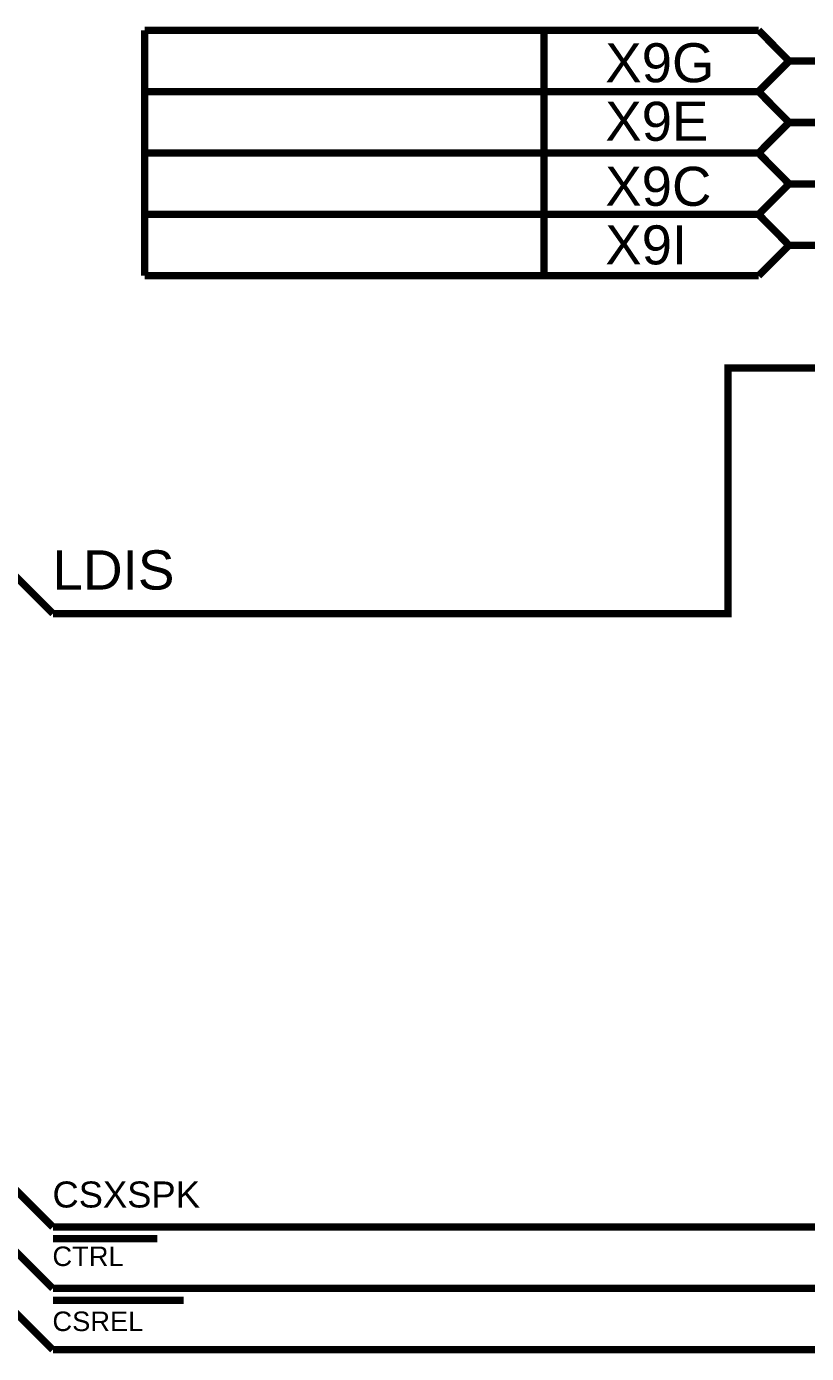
# Model space of a CAD drawing. Header units: millimetres. Extents: x -2024 to 917, y -725 to 13.
# Drawn here: x 600.9 to 632.7, y -313.9 to -259.9 of the extents above; entities that cross this region are included whole.
import ezdxf

# ---------------------------------------------------------------- set-up
doc = ezdxf.new("R2010")
doc.units = ezdxf.units.MM
doc.layers.add('Sheet', color=255, linetype='Continuous')
doc.styles.get("Standard").update_dxf_attribs({"font": 'arial.ttf'})

msp = doc.modelspace()

# ---------------------------------------------------------------- linework, layer by layer
at = {"layer": 'Sheet', "const_width": 0.3}
for points in [[(630.752, -260.039), (605.76, -260.039)], [(605.76, -260.039), (605.76, -262.539)], [(622.013, -260.039), (622.013, -262.539)], [(631.993, -261.298), (630.752, -260.039)], [(630.752, -262.539), (631.993, -261.298)], [(631.993, -261.298), (634.493, -261.298)], [(605.76, -262.539), (630.752, -262.539)], [(630.752, -262.539), (605.76, -262.539)], [(605.76, -262.539), (605.76, -265.04)], [(622.013, -262.539), (622.013, -265.04)], [(631.993, -263.798), (630.752, -262.539)], [(630.752, -265.04), (631.993, -263.798)], [(631.993, -263.798), (634.493, -263.798)], [(605.76, -265.04), (630.752, -265.04)], [(630.752, -265.04), (605.76, -265.04)], [(605.76, -265.04), (605.76, -267.54)], [(622.013, -265.04), (622.013, -267.54)], [(631.993, -266.298), (630.752, -265.04)], [(630.752, -267.54), (631.993, -266.298)], [(631.993, -266.298), (634.493, -266.298)], [(605.76, -267.54), (630.752, -267.54)], [(630.752, -267.54), (605.76, -267.54)], [(605.76, -267.54), (605.76, -270.041)], [(622.013, -267.54), (622.013, -270.041)], [(631.993, -268.799), (630.752, -267.54)], [(630.752, -270.041), (631.993, -268.799)], [(631.993, -268.799), (634.493, -268.799)], [(605.76, -270.041), (630.752, -270.041)], [(646.989, -273.799), (629.511, -273.799), (629.511, -283.801), (602.019, -283.801)], [(602.019, -283.801), (599.52, -281.301)], [(602.019, -308.788), (599.52, -306.288)], [(602.019, -311.289), (599.52, -308.788)], [(876.883, -308.788), (743.2, -308.788), (602.019, -308.788)], [(603.095, -309.269), (602.019, -309.269)], [(604.171, -309.269), (603.095, -309.269)], [(605.247, -309.269), (604.171, -309.269)], [(606.273, -309.269), (605.247, -309.269)], [(602.019, -313.789), (599.52, -311.289)], [(876.883, -311.289), (751.939, -311.289), (602.019, -311.289)], [(603.095, -311.769), (602.019, -311.769)], [(604.171, -311.769), (603.095, -311.769)], [(605.247, -311.769), (604.171, -311.769)], [(606.323, -311.769), (605.247, -311.769)], [(607.349, -311.769), (606.323, -311.769)], [(876.883, -313.789), (734.461, -313.789), (602.019, -313.789)]]:
    msp.add_lwpolyline(points, dxfattribs=at)

# ---------------------------------------------------------------- texts
at = {"layer": 'Sheet', "color": 2}
for s, p in [('X9G', (624.512, -262.159)), ('X9E', (624.512, -264.543)), ('X9C', (624.512, -267.192)), ('X9I', (624.512, -269.577))]:
    msp.add_text(s, height=1.5897, dxfattribs=at).set_placement(p)
at = {"layer": 'Sheet', "color": 4}
msp.add_text('LDIS', height=1.6, dxfattribs=at).set_placement((602.003, -282.824))
at = {"layer": 'Sheet'}
for s, height, p in [('CSXSPK', 1.0598, (602.003, -307.994)), ('CTRL', 0.7948, (602.003, -310.378)), ('CSREL', 0.7948, (602.003, -313.027))]:
    msp.add_text(s, height=height, dxfattribs=at).set_placement(p)

doc.saveas('drawing.dxf')
